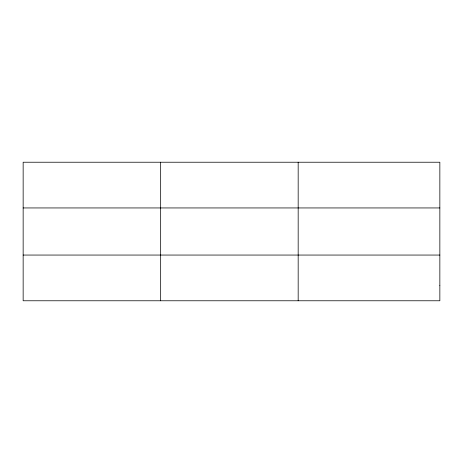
<?xml version="1.0" encoding="UTF-8"?>
<svg xmlns="http://www.w3.org/2000/svg" width="463" height="463" viewBox="0 0 463 463"><rect width="100%" height="100%" fill="white"/><g stroke="black" fill="none" stroke-linecap="round" stroke-linejoin="round"><path stroke-width="0.69" d="M160.661 300.771L160.661 162.229M298.172 300.771L298.172 162.229M23.15 207.945L439.85 207.945M23.15 255.055L439.85 255.055M439.85 285.532L439.85 300.771L23.15 300.771L23.15 162.229L439.85 162.229L439.85 285.532"/></g></svg>
